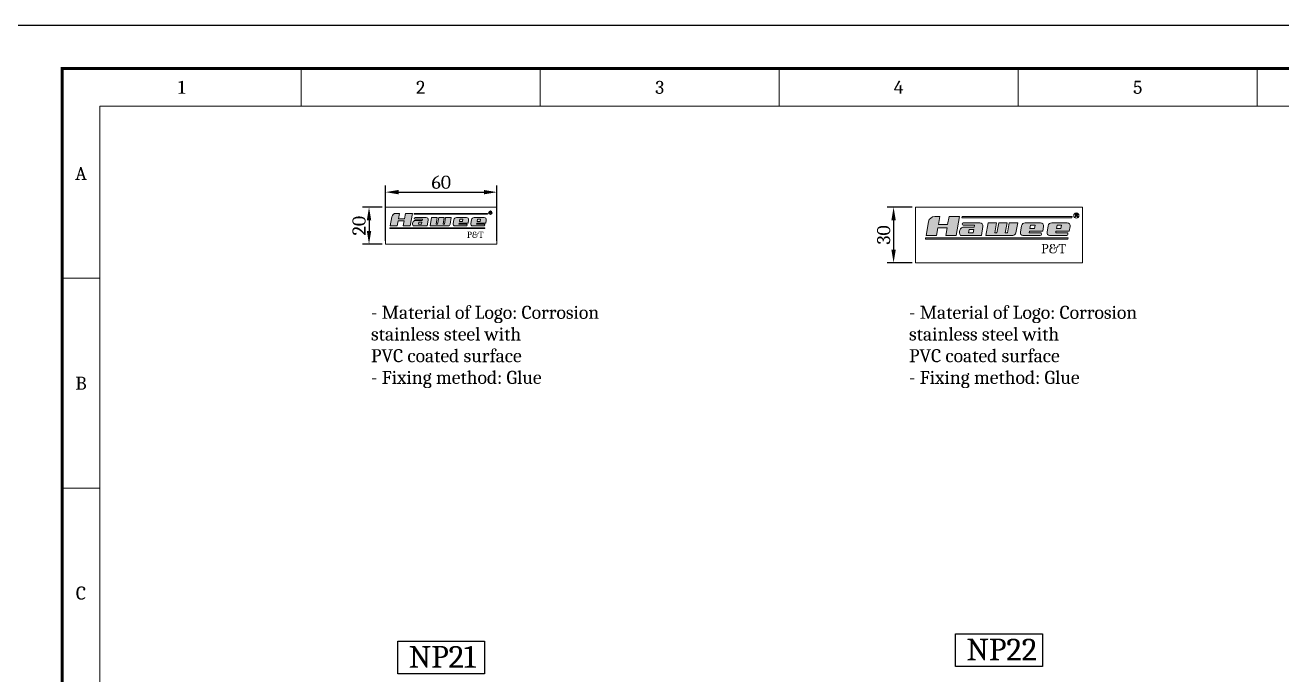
# Model space of a CAD drawing. Header units: millimetres. Extents: x -116965 to 323937, y 291661 to 566926.
# Drawn here: x -66858 to -62800, y 315691 to 317790 of the extents above; entities that cross this region are included whole.
import ezdxf
from ezdxf.enums import TextEntityAlignment as Align

# ---------------------------------------------------------------- set-up
doc = ezdxf.new("R2010")
doc.units = ezdxf.units.MM
doc.header["$PDMODE"] = 35
doc.layers.get('0').update_dxf_attribs({"lineweight": 18})
doc.styles.add('hwBorder', font='Cambria.ttf')
doc.styles.add('hwTech', font='Cambria.ttf')
doc.dimstyles.new('hwTech-1.4', dxfattribs={"dimscale": 17, "dimtxt": 2.5, "dimasz": 2.5, "dimexe": 1.25, "dimexo": 0.625, "dimtad": 1, "dimtxsty": 'hwTech', "dimcen": 2.5, "dimclrd": 3, "dimclre": 3, "dimclrt": 3, "dimadec": 0, "dimazin": 0, "dimtfac": 1, "dimtmove": 0, "dimatfit": 3, "dimfxl": 1, "dimarcsym": 0})

# ---------------------------------------------------------------- blocks, each defined once
blk = doc.blocks.new('*U1980')
at = {"color": 5}
for p, q in [((37.57, 198.62), (37.57, 194.28)), ((65.14, 198.62), (65.14, 194.28)), ((92.7, 198.62), (92.7, 194.28)), ((120.27, 198.62), (120.27, 194.28)), ((147.84, 198.62), (147.84, 194.28)), ((10, 174.42), (14.34, 174.42)), ((10, 150.22), (14.34, 150.22))]:
    blk.add_line(p, q, dxfattribs=at)
at = {"color": 5, "const_width": 0.35}
blk.add_lwpolyline([(10, 198.62), (285.68, 198.62), (285.68, 5), (10, 5)], close=True, dxfattribs=at)
at = {"color": 5}
blk.add_lwpolyline([(14.34, 194.28), (281.34, 194.28), (281.34, 9.34), (14.34, 9.34)], close=True, dxfattribs=at)
at = {"layer": 'Defpoints', "color": 4}
blk.add_lwpolyline([(0, 203.62), (290.68, 203.62), (290.68, 0), (0, 0)], close=True, dxfattribs=at)
at = {"color": 253, "style": 'hwBorder'}
for s, p in [('1', (23.78, 196.45)), ('2', (51.35, 196.45)), ('3', (78.92, 196.45)), ('4', (106.49, 196.45)), ('5', (134.06, 196.45)), ('A', (12.17, 186.52)), ('B', (12.17, 162.32)), ('C', (12.17, 138.11))]:
    blk.add_text(s, height=1.5, dxfattribs=at).set_placement(p, align=Align.MIDDLE_CENTER)
at = {"color": 6, "style": 'hwBorder', "flags": 8}
for tag, p in [("DWG'SNAME", (266.34, 59)), ("DWG'SCODE2", (266.34, 51.05))]:
    blk.add_attdef(tag, text='', height=1.5, dxfattribs=at).set_placement(p, align=Align.MIDDLE_CENTER)
at = {"color": 253, "style": 'hwBorder', "flags": 8}
for tag, p in [('REV_0', (253.34, 43.79)), ('REV_MODIFY0', (264.34, 44.1)), ('REV_DATE0', (277.34, 44.1)), ('REV_1', (253.34, 40.48)), ('REV_MODIFY1', (264.34, 40.79)), ('REV_DATE1', (277.34, 40.79)), ('REV_MODIFY2', (264.34, 37.48)), ('REV_DATE2', (277.34, 37.48)), ('REV_2', (253.34, 37.17)), ('REV_3', (253.34, 33.86)), ('REV_MODIFY3', (264.34, 34.17)), ('REV_DATE3', (277.34, 34.17)), ('REV_4', (253.34, 30.55)), ('REV_MODIFY4', (264.34, 30.86)), ('REV_DATE4', (277.34, 30.86))]:
    blk.add_attdef(tag, text='', height=1, dxfattribs=at).set_placement(p, align=Align.MIDDLE_CENTER)
at = {"color": 6, "style": 'hwBorder', "flags": 8}
for tag, p in [('TOLERANCE', (261.54, 27.22)), ('PAGE', (259.34, 15.3))]:
    blk.add_attdef(tag, text='', height=1.5, dxfattribs=at).set_placement(p, align=Align.MIDDLE_LEFT)
blk = doc.blocks.new('*U415')
h = blk.add_hatch(color=5)
h.paths.add_polyline_path([(-29.42, 2.98), (-31.09, 2.98), (-31.32, 1.71), (-32.78, 1.71), (-32.55, 2.98), (-33.39, 2.98, 0.362465), (-34.37, 2.16), (-34.77, -0.02), (-33.1, -0.02), (-32.88, 1.18), (-31.41, 1.18), (-31.63, -0.02), (-29.97, -0.02)])
h.paths.add_polyline_path([(-28.7, 1.31, 0.600072), (-29.26, -0.02), (-25.92, -0.02), (-25.67, 1.39, 0.467928), (-26.16, 1.98), (-28.82, 1.98, 1), (-28.82, 1.58), (-27.03, 1.58), (-27.08, 1.31)])
h.paths.add_polyline_path([(-27.89, 0.91), (-27.16, 0.91), (-27.25, 0.38), (-27.99, 0.38)], flags=16)
h.paths.add_polyline_path([(-12.11, -0.64), (-12.08, -0.44), (-34.84, -0.44), (-34.88, -0.64)])
h = blk.add_hatch(color=1)
h.paths.add_polyline_path([(-11.49, 2.78), (-11.45, 2.98), (-29, 2.98), (-29.04, 2.78)])
h.paths.add_polyline_path([(-20.12, 1.98), (-21.48, 1.98), (-21.77, 0.38), (-22.11, 0.38), (-21.82, 1.98), (-23.15, 1.98), (-23.44, 0.38), (-23.78, 0.38), (-23.49, 1.98), (-24.85, 1.98), (-25.22, -0.02), (-20.9, -0.02, 0.362465), (-20.41, 0.39)])
h.paths.add_polyline_path([(-19.69, 0.47, 0.467928), (-19.28, -0.02), (-16.53, -0.02, 0.362465), (-16.33, 0.14, 0.467928), (-16.53, 0.38), (-18.3, 0.38), (-18.25, 0.65), (-16.12, 0.65), (-15.99, 1.39, 0.467928), (-16.48, 1.98), (-18.92, 1.98, 0.362465), (-19.5, 1.5)])
h.paths.add_polyline_path([(-18.18, 1.05), (-18.08, 1.58), (-17.35, 1.58), (-17.45, 1.05)], flags=16)
h.paths.add_polyline_path([(-14.01, 0.65), (-11.88, 0.65), (-11.74, 1.39, 0.467928), (-12.24, 1.98), (-14.68, 1.98, 0.362465), (-15.26, 1.5), (-15.44, 0.47, 0.467928), (-15.03, -0.02), (-12.28, -0.02, 0.362465), (-12.09, 0.14, 0.467928), (-12.28, 0.38), (-14.06, 0.38)])
h.paths.add_polyline_path([(-13.94, 1.05), (-13.84, 1.58), (-13.11, 1.58), (-13.21, 1.05)], flags=16)
at = {"ltscale": 5}
h = blk.add_hatch(dxfattribs=at)
h.set_pattern_fill('ANGLE', color=256)
h.set_pattern_definition([(0, (0, 0.104), (0, 6.985), [5.08, -1.905]), (90, (0, 0.104), (-6.985, 4e-16), [5.08, -1.905])])
h.paths.add_polyline_path([(-11.18, 3.14, 1), (-10.34, 3.14, 1)])
h.paths.add_polyline_path([(-10.36, 3.14, -1), (-11.16, 3.14, -1)], flags=16)
h.paths.add_polyline_path([(-10.59, 3.31), (-10.58, 3.3), (-10.58, 3.28), (-10.58, 3.27), (-10.58, 3.26), (-10.58, 3.24), (-10.58, 3.23), (-10.58, 3.22), (-10.59, 3.2), (-10.6, 3.19), (-10.61, 3.18), (-10.61, 3.17), (-10.62, 3.17), (-10.64, 3.16), (-10.65, 3.16), (-10.66, 3.15), (-10.68, 3.15), (-10.69, 3.14), (-10.68, 3.14), (-10.67, 3.13), (-10.66, 3.12), (-10.65, 3.11), (-10.64, 3.1), (-10.63, 3.09), (-10.62, 3.08), (-10.62, 3.07), (-10.62, 3.07), (-10.54, 2.95), (-10.61, 2.95), (-10.67, 3.04), (-10.68, 3.06), (-10.69, 3.07), (-10.69, 3.08), (-10.7, 3.09), (-10.71, 3.1), (-10.72, 3.11), (-10.73, 3.12), (-10.73, 3.13), (-10.75, 3.13), (-10.76, 3.14), (-10.77, 3.14), (-10.79, 3.14), (-10.85, 3.14), (-10.85, 2.95), (-10.91, 2.95), (-10.91, 3.37), (-10.73, 3.37), (-10.71, 3.37), (-10.69, 3.37), (-10.68, 3.37), (-10.66, 3.37), (-10.64, 3.36), (-10.63, 3.35), (-10.62, 3.35), (-10.61, 3.34), (-10.6, 3.32)], flags=0)
h.paths.add_polyline_path([(-10.64, 3.28), (-10.64, 3.27), (-10.63, 3.26), (-10.63, 3.25), (-10.64, 3.23), (-10.64, 3.22), (-10.65, 3.21), (-10.66, 3.2), (-10.68, 3.19), (-10.69, 3.19), (-10.7, 3.19), (-10.72, 3.19), (-10.74, 3.19), (-10.85, 3.19), (-10.85, 3.33), (-10.72, 3.33), (-10.7, 3.32), (-10.69, 3.32), (-10.68, 3.32), (-10.66, 3.31), (-10.66, 3.31), (-10.65, 3.3)], flags=0)
h = blk.add_hatch(color=0)
h.paths.add_polyline_path([(-10.66, 3.37), (-10.68, 3.37), (-10.69, 3.37), (-10.71, 3.37), (-10.73, 3.37), (-10.91, 3.37), (-10.91, 2.95), (-10.85, 2.95), (-10.85, 3.14), (-10.79, 3.14), (-10.76, 3.14), (-10.74, 3.13), (-10.72, 3.12), (-10.71, 3.1), (-10.69, 3.08), (-10.68, 3.06), (-10.67, 3.04), (-10.61, 2.95), (-10.54, 2.95), (-10.62, 3.07), (-10.62, 3.08), (-10.63, 3.09), (-10.64, 3.1), (-10.65, 3.11), (-10.66, 3.12), (-10.67, 3.13), (-10.68, 3.14), (-10.69, 3.14), (-10.69, 3.14), (-10.68, 3.15), (-10.66, 3.15), (-10.65, 3.16), (-10.64, 3.16), (-10.62, 3.17), (-10.61, 3.17), (-10.61, 3.18), (-10.6, 3.19), (-10.59, 3.2), (-10.58, 3.22), (-10.58, 3.23), (-10.58, 3.24), (-10.58, 3.26), (-10.58, 3.27), (-10.58, 3.28), (-10.58, 3.3), (-10.59, 3.31), (-10.59, 3.32), (-10.6, 3.33), (-10.61, 3.34), (-10.62, 3.35), (-10.63, 3.35), (-10.64, 3.36), (-10.65, 3.36)])
h.paths.add_polyline_path([(-10.74, 3.19), (-10.85, 3.19), (-10.85, 3.33), (-10.72, 3.33), (-10.69, 3.32), (-10.67, 3.32), (-10.65, 3.3), (-10.64, 3.28), (-10.63, 3.25), (-10.64, 3.23), (-10.66, 3.2), (-10.68, 3.19), (-10.71, 3.19)], flags=16)
at = {"color": 5}
for points in [[(-29.42, 2.98), (-31.09, 2.98), (-31.32, 1.71), (-32.78, 1.71), (-32.55, 2.98), (-33.39, 2.98, 0.362465), (-34.37, 2.16), (-34.77, -0.02), (-33.1, -0.02), (-32.88, 1.18), (-31.41, 1.18), (-31.63, -0.02), (-29.97, -0.02), (-29.42, 2.98)], [(-25.67, 1.39, 0.467928), (-26.16, 1.98), (-28.82, 1.98, 1), (-28.82, 1.58), (-27.03, 1.58), (-27.08, 1.31), (-28.7, 1.31, 0.600072), (-29.26, -0.02), (-25.92, -0.02), (-25.67, 1.39, 0.467928)]]:
    blk.add_lwpolyline(points, format="xyb", close=True, dxfattribs=at)
at = {"color": 1}
for points in [[(-11.45, 2.98), (-29, 2.98), (-29.04, 2.78), (-11.49, 2.78), (-11.45, 2.98)], [(-18.18, 1.05), (-18.08, 1.58), (-17.35, 1.58), (-17.45, 1.05), (-18.18, 1.05)], [(-13.94, 1.05), (-13.84, 1.58), (-13.11, 1.58), (-13.21, 1.05), (-13.94, 1.05)]]:
    blk.add_lwpolyline(points, close=True, dxfattribs=at)
at = {"color": 0}
for points in [[(-10.63, 3.35), (-10.64, 3.36), (-10.65, 3.36), (-10.66, 3.37), (-10.68, 3.37), (-10.69, 3.37), (-10.71, 3.37), (-10.73, 3.37), (-10.91, 3.37), (-10.91, 2.95), (-10.85, 2.95), (-10.85, 3.14), (-10.79, 3.14), (-10.77, 3.14), (-10.76, 3.14), (-10.75, 3.13), (-10.73, 3.13), (-10.73, 3.12), (-10.72, 3.11), (-10.71, 3.1), (-10.7, 3.09), (-10.69, 3.08), (-10.69, 3.07), (-10.68, 3.06), (-10.67, 3.04), (-10.61, 2.95), (-10.54, 2.95), (-10.62, 3.07), (-10.62, 3.07), (-10.62, 3.08), (-10.63, 3.09), (-10.64, 3.1), (-10.65, 3.11), (-10.66, 3.12), (-10.67, 3.13), (-10.68, 3.14), (-10.69, 3.14), (-10.69, 3.14), (-10.68, 3.15), (-10.66, 3.15), (-10.65, 3.16), (-10.64, 3.16), (-10.62, 3.17), (-10.61, 3.17), (-10.61, 3.18), (-10.6, 3.19), (-10.59, 3.2), (-10.58, 3.22), (-10.58, 3.23), (-10.58, 3.24), (-10.58, 3.26), (-10.58, 3.27), (-10.58, 3.28), (-10.58, 3.3), (-10.59, 3.31), (-10.59, 3.32), (-10.6, 3.33), (-10.61, 3.34), (-10.62, 3.35), (-10.63, 3.35)], [(-10.68, 3.37), (-10.66, 3.37), (-10.65, 3.36), (-10.64, 3.36), (-10.64, 3.36), (-10.63, 3.35), (-10.62, 3.35), (-10.61, 3.34), (-10.6, 3.33), (-10.59, 3.32), (-10.59, 3.31), (-10.58, 3.3), (-10.58, 3.28), (-10.58, 3.27), (-10.58, 3.26), (-10.58, 3.24), (-10.58, 3.23), (-10.58, 3.22), (-10.59, 3.2), (-10.6, 3.19), (-10.61, 3.18), (-10.61, 3.17), (-10.62, 3.17), (-10.64, 3.16), (-10.65, 3.16), (-10.66, 3.15), (-10.68, 3.15), (-10.69, 3.14), (-10.68, 3.14), (-10.67, 3.13), (-10.66, 3.12), (-10.65, 3.11), (-10.64, 3.1), (-10.63, 3.09), (-10.62, 3.08), (-10.62, 3.07), (-10.62, 3.07), (-10.54, 2.95), (-10.61, 2.95), (-10.67, 3.04), (-10.68, 3.06), (-10.69, 3.07), (-10.69, 3.08), (-10.7, 3.09), (-10.71, 3.1), (-10.72, 3.11), (-10.73, 3.12), (-10.73, 3.13), (-10.75, 3.13), (-10.76, 3.14), (-10.77, 3.14), (-10.79, 3.14), (-10.85, 3.14), (-10.85, 2.95), (-10.91, 2.95), (-10.91, 3.37), (-10.73, 3.37), (-10.71, 3.37), (-10.69, 3.37), (-10.68, 3.37)], [(-10.68, 3.32), (-10.66, 3.31), (-10.66, 3.31), (-10.65, 3.3), (-10.64, 3.28), (-10.64, 3.27), (-10.63, 3.26), (-10.63, 3.25), (-10.64, 3.23), (-10.64, 3.22), (-10.65, 3.21), (-10.66, 3.2), (-10.68, 3.19), (-10.69, 3.19), (-10.7, 3.19), (-10.72, 3.19), (-10.74, 3.19), (-10.85, 3.19), (-10.85, 3.33), (-10.72, 3.33), (-10.7, 3.32), (-10.69, 3.32), (-10.68, 3.32)], [(-10.69, 3.32), (-10.68, 3.32), (-10.66, 3.31), (-10.66, 3.31), (-10.65, 3.3), (-10.64, 3.28), (-10.64, 3.27), (-10.63, 3.26), (-10.63, 3.25), (-10.64, 3.23), (-10.64, 3.22), (-10.65, 3.21), (-10.66, 3.2), (-10.68, 3.19), (-10.69, 3.19), (-10.7, 3.19), (-10.72, 3.19), (-10.74, 3.19), (-10.85, 3.19), (-10.85, 3.33), (-10.72, 3.33), (-10.7, 3.32), (-10.69, 3.32)]]:
    blk.add_lwpolyline(points, close=True, dxfattribs=at)
at = {"color": 5}
for points in [[(-27.89, 0.91), (-27.16, 0.91), (-27.25, 0.38), (-27.99, 0.38), (-27.89, 0.91)], [(-12.08, -0.44), (-34.84, -0.44), (-34.88, -0.64), (-12.11, -0.64), (-12.08, -0.44)]]:
    blk.add_lwpolyline(points, close=True, dxfattribs=at)
at = {"color": 1}
for points in [[(-20.12, 1.98), (-21.48, 1.98), (-21.77, 0.38), (-22.11, 0.38), (-21.82, 1.98), (-23.15, 1.98), (-23.44, 0.38), (-23.78, 0.38), (-23.49, 1.98), (-24.85, 1.98), (-25.22, -0.02), (-20.9, -0.02, 0.362465), (-20.41, 0.39), (-20.12, 1.98)], [(-15.99, 1.39, 0.467928), (-16.48, 1.98), (-18.92, 1.98, 0.362465), (-19.5, 1.5), (-19.69, 0.47, 0.467928), (-19.28, -0.02), (-16.53, -0.02, 0.362465), (-16.33, 0.14, 0.467928), (-16.53, 0.38), (-18.3, 0.38), (-18.25, 0.65), (-16.12, 0.65), (-15.99, 1.39, 0.467928)], [(-11.74, 1.39, 0.467928), (-12.24, 1.98), (-14.68, 1.98, 0.362465), (-15.26, 1.5), (-15.44, 0.47, 0.467928), (-15.03, -0.02), (-12.28, -0.02, 0.362465), (-12.09, 0.14, 0.467928), (-12.28, 0.38), (-14.06, 0.38), (-14.01, 0.65), (-11.88, 0.65), (-11.74, 1.39, 0.467928)]]:
    blk.add_lwpolyline(points, format="xyb", close=True, dxfattribs=at)
at = {"ltscale": 5}
for radius in [0.421, 0.401]:
    blk.add_circle((-10.76, 3.14), radius, dxfattribs=at)
at = {"color": 251, "style": 'hwBorder'}
blk.add_text('P&T', height=1.5, dxfattribs=at).set_placement((-14.39, -2.14), align=Align.MIDDLE_CENTER)
blk = doc.blocks.new('logo size 20x60')
at = {"ltscale": 5}
blk.add_lwpolyline([(65.26, 0), (65.26, 20), (5.26, 20), (5.26, 0)], close=True, dxfattribs=at)
at = {"xscale": 2.246080959455249, "yscale": 2.246080959455249, "zscale": 2.246080959455249}
blk.add_blockref('*U415', (85.88, 9.93), dxfattribs=at)
blk = doc.blocks.new('logo size 30x90')
at = {"ltscale": 5}
blk.add_lwpolyline([(0, 0), (90, 0), (90, 30), (0, 30)], close=True, dxfattribs=at)
at = {"xscale": 3.369121439182872, "yscale": 3.369121439182872, "zscale": 3.369121439182872}
blk.add_blockref('*U415', (122.88, 14.88), dxfattribs=at)
blk = doc.blocks.new('*D472')
at = {"color": 3, "lineweight": -2, "transparency": 16777216}
for p, q in [((-65694.5, 317092.4), (-65694.5, 317271.4)), ((-65652, 317250.1), (-65377, 317250.1)), ((-65334.5, 317092.4), (-65334.5, 317271.4))]:
    blk.add_line(p, q, dxfattribs=at)
at = {"color": 3, "lineweight": -3, "transparency": 16777216}
for points in [[(-65652, 317257.2), (-65652, 317243), (-65694.5, 317250.1)], [(-65377, 317257.2), (-65377, 317243), (-65334.5, 317250.1)]]:
    blk.add_solid(points, dxfattribs=at)
at = {"layer": 'Defpoints', "color": 0, "lineweight": -3, "transparency": 16777216}
for p in [(-65334.5, 317250.1), (-65694.5, 317081.8), (-65334.5, 317081.8)]:
    blk.add_point(p, dxfattribs=at)
at = {"color": 3, "transparency": 16777216, "insert": (-65514.5, 317282.2), "char_height": 42.5, "attachment_point": 5, "style": 'hwTech'}
blk.add_mtext('60', dxfattribs=at)
blk = doc.blocks.new('*D473')
at = {"color": 3, "lineweight": -2, "transparency": 16777216}
for p, q in [((-65705.2, 317201.8), (-65769.1, 317201.8)), ((-65747.8, 317159.3), (-65747.8, 317124.3)), ((-65705.2, 317081.8), (-65769.1, 317081.8))]:
    blk.add_line(p, q, dxfattribs=at)
at = {"color": 3, "lineweight": -3, "transparency": 16777216}
for points in [[(-65754.9, 317159.3), (-65740.7, 317159.3), (-65747.8, 317201.8)], [(-65754.9, 317124.3), (-65740.7, 317124.3), (-65747.8, 317081.8)]]:
    blk.add_solid(points, dxfattribs=at)
at = {"layer": 'Defpoints', "color": 0, "lineweight": -3, "transparency": 16777216}
for p in [(-65694.5, 317201.8), (-65747.8, 317081.8), (-65694.5, 317081.8)]:
    blk.add_point(p, dxfattribs=at)
at = {"color": 3, "transparency": 16777216, "insert": (-65780, 317141.8), "char_height": 42.5, "attachment_point": 5, "rotation": 90, "style": 'hwTech'}
blk.add_mtext('20', dxfattribs=at)
blk = doc.blocks.new('*D480')
at = {"color": 3, "lineweight": -2, "transparency": 16777216}
for p, q in [((-63993.9, 317201.8), (-64074.9, 317201.8)), ((-64053.7, 317159.3), (-64053.7, 317064.3)), ((-63993.9, 317021.8), (-64074.9, 317021.8))]:
    blk.add_line(p, q, dxfattribs=at)
at = {"color": 3, "lineweight": -3, "transparency": 16777216}
for points in [[(-64060.8, 317159.3), (-64046.6, 317159.3), (-64053.7, 317201.8)], [(-64060.8, 317064.3), (-64046.6, 317064.3), (-64053.7, 317021.8)]]:
    blk.add_solid(points, dxfattribs=at)
at = {"layer": 'Defpoints', "color": 0, "lineweight": -3, "transparency": 16777216}
for p in [(-63983.3, 317201.8), (-64053.7, 317021.8), (-63983.3, 317021.8)]:
    blk.add_point(p, dxfattribs=at)
at = {"color": 3, "transparency": 16777216, "insert": (-64085.8, 317111.8), "char_height": 42.5, "attachment_point": 5, "rotation": 90, "style": 'hwTech'}
blk.add_mtext('30', dxfattribs=at)

msp = doc.modelspace()

# ---------------------------------------------------------------- linework, layer by layer
at = {"lineweight": -3, "ltscale": 5}
for p, q in [((-63853.275656, 315718.412909), (-63853.275656, 315823.412909)), ((-63853.275656, 315823.412909), (-63573.275656, 315823.412909)), ((-63573.275656, 315823.412909), (-63573.275656, 315718.412909)), ((-65654.539458, 315694.754753), (-65654.539458, 315799.754753)), ((-65654.539458, 315799.754753), (-65374.539458, 315799.754753)), ((-65374.539458, 315799.754753), (-65374.539458, 315694.754753)), ((-65374.539458, 315694.754753), (-65654.539458, 315694.754753)), ((-63573.275656, 315718.412909), (-63853.275656, 315718.412909))]:
    msp.add_line(p, q, dxfattribs=at)

# ---------------------------------------------------------------- block references
at = {"ltscale": 5, "xscale": 28, "yscale": 28, "zscale": 28}
msp.add_blockref('*U1980', (-67018.972165, 312088.154046), dxfattribs=at)
at = {"xscale": 6, "yscale": 6, "zscale": 6}
for name, p in [('logo size 20x60', (-65726.121386, 317081.76472)), ('logo size 30x90', (-63983.275656, 317021.76472))]:
    msp.add_blockref(name, p, dxfattribs=at)

# ---------------------------------------------------------------- texts
at = {"ltscale": 5, "char_height": 42, "width": 790.9803864, "attachment_point": 1, "style": 'hwTech'}
for insert in [(-65741.420094, 316882.995959), (-64003.848081, 316882.995959)]:
    msp.add_mtext('- Material of Logo: Corrosion \\Pstainless steel with \\PPVC coated surface\\P- Fixing method: Glue ', dxfattribs=dict(at, insert=insert))
at = {"ltscale": 5, "char_height": 70, "attachment_point": 1, "style": 'hwTech'}
for s, insert in [('NP21', (-65619.562482, 315784.346296)), ('NP22', (-63818.29868, 315808.004452))]:
    msp.add_mtext(s, dxfattribs=dict(at, insert=insert))

# ---------------------------------------------------------------- dimensions: what is measured, and where the dimension line sits
dim = msp.add_linear_dim(base=(-65334.539458, 317250.12253), p1=(-65694.539458, 317081.76472), p2=(-65334.539458, 317081.76472), text='60', dimstyle='hwTech-1.4')
dim.commit()
dim.dimension.update_dxf_attribs({"geometry": '*D472', "text_midpoint": (-65514.539458, 317250.12253), "dimtype": 160})
for base, p1, p2, text, picture, middle in [((-65747.830916, 317081.76472), (-65694.539458, 317201.76472), (-65694.539458, 317081.76472), '20', '*D473', (-65779.952115, 317141.76472)), ((-64053.699651, 317021.76472), (-63983.275656, 317201.76472), (-63983.275656, 317021.76472), '30', '*D480', (-64085.82085, 317111.76472))]:
    dim = msp.add_linear_dim(base=base, p1=p1, p2=p2, angle=90, text=text, dimstyle='hwTech-1.4')
    dim.commit()
    dim.dimension.update_dxf_attribs({"geometry": picture, "text_midpoint": middle})

doc.saveas('drawing.dxf')
